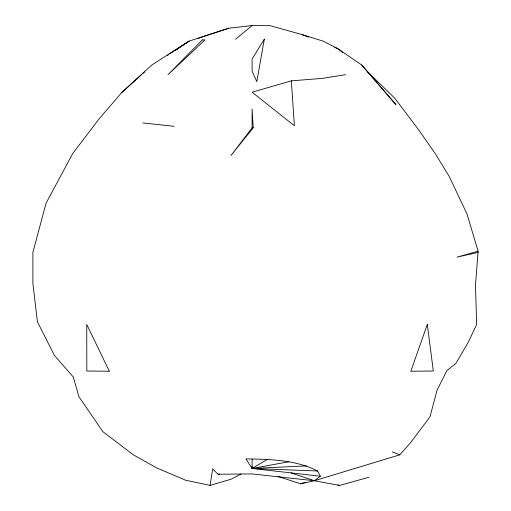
<?xml version="1.0" encoding="UTF-8"?>
<svg xmlns="http://www.w3.org/2000/svg" width="511" height="511" viewBox="0 0 511 511"><rect width="100%" height="100%" fill="white"/><g stroke="black" fill="none" stroke-linecap="round" stroke-linejoin="round"><path stroke-width="0.77" d="M252.115 459.07L252.108 468.472L320.371 476.22L317.561 470.989C295.601 459.747 270.159 459.306 245.989 458.904L252.108 468.472L317.561 470.989M169.805 53.802L189.153 41.084L228.934 28.194L252.108 25.556L269.725 25.55L302.614 34.78L323.003 41.084L337.694 48.609L361.737 64.993L367.447 71.629L394.811 98.24L418.694 129.903L435.557 154.028L449.271 176.576L466.965 213.879L478.111 251.195L475.473 285.138L476.661 324.447L468.325 342.115L456.112 363.078L446.85 370.705L437.071 390.155L429.981 416.835L410.601 442.635L399.813 454.816L314.367 480.736L300.545 483.802L277.843 476.386M178.678 48.168L189.153 41.084L151.844 64.993L121.778 92.517L98.77 119.28L72.722 153.568L46.041 203.218L32.889 252.396L32.889 283.356L37.405 321.783L54.345 355.324L73.277 376.99L78.93 396.734L102.915 431.693L133.32 454.816L156.813 467.987L185.627 480.219L210.021 485.386L212.704 468.97L218.044 474.253L252.108 473.921L314.367 480.736L339.528 485.45L369.031 477.229M252.108 127.82L230.991 155.491L253.232 127.788L252.108 109.118L252.108 127.82L253.232 127.788M121.778 92.517L141.541 74.638M142.71 73.584L144.453 72.013M235.616 39.226L252.108 25.556M311.256 480.104L314.367 480.736L320.371 476.22M167.289 55.603L168.547 54.703M176.065 49.937L177.374 49.05M267.432 459.319L252.108 468.472L252.108 466.543M241.026 473.933L231.33 479.139L210.021 485.386M174.2 50.64L177.764 48.852M198.153 38.6L200.203 37.571L228.934 28.194M300.545 483.802L305.859 482.231M291.334 80.84L252.108 92.216L294.4 125.763L291.334 80.84L322.064 78.413L345.589 74.676M478.111 251.195L457.096 257.116L478.111 252.396M218.044 474.253L219.589 473.965M288.734 461.784L252.108 468.472L306.408 465.898M142.882 122.94L174.187 126.319M290.995 472.886L314.367 480.736M302.614 34.78L308.459 37.086M334.769 47.453L337.694 48.609L342.651 52.441M392.288 451.858L399.813 454.816M338.11 484.818L339.528 485.45M367.447 71.629L395.884 104.583L361.737 64.993M264.328 39.181L256.79 81.677L252.108 71.138L252.108 58.963L264.328 39.181M427.311 324.447L410.812 371.248L433.309 370.992L427.311 324.447M202.337 39.935L167.985 74.676L205.052 39.852L202.337 39.935M109.322 371.248L86.819 370.992L86.755 324.447L109.322 371.248"/></g></svg>
